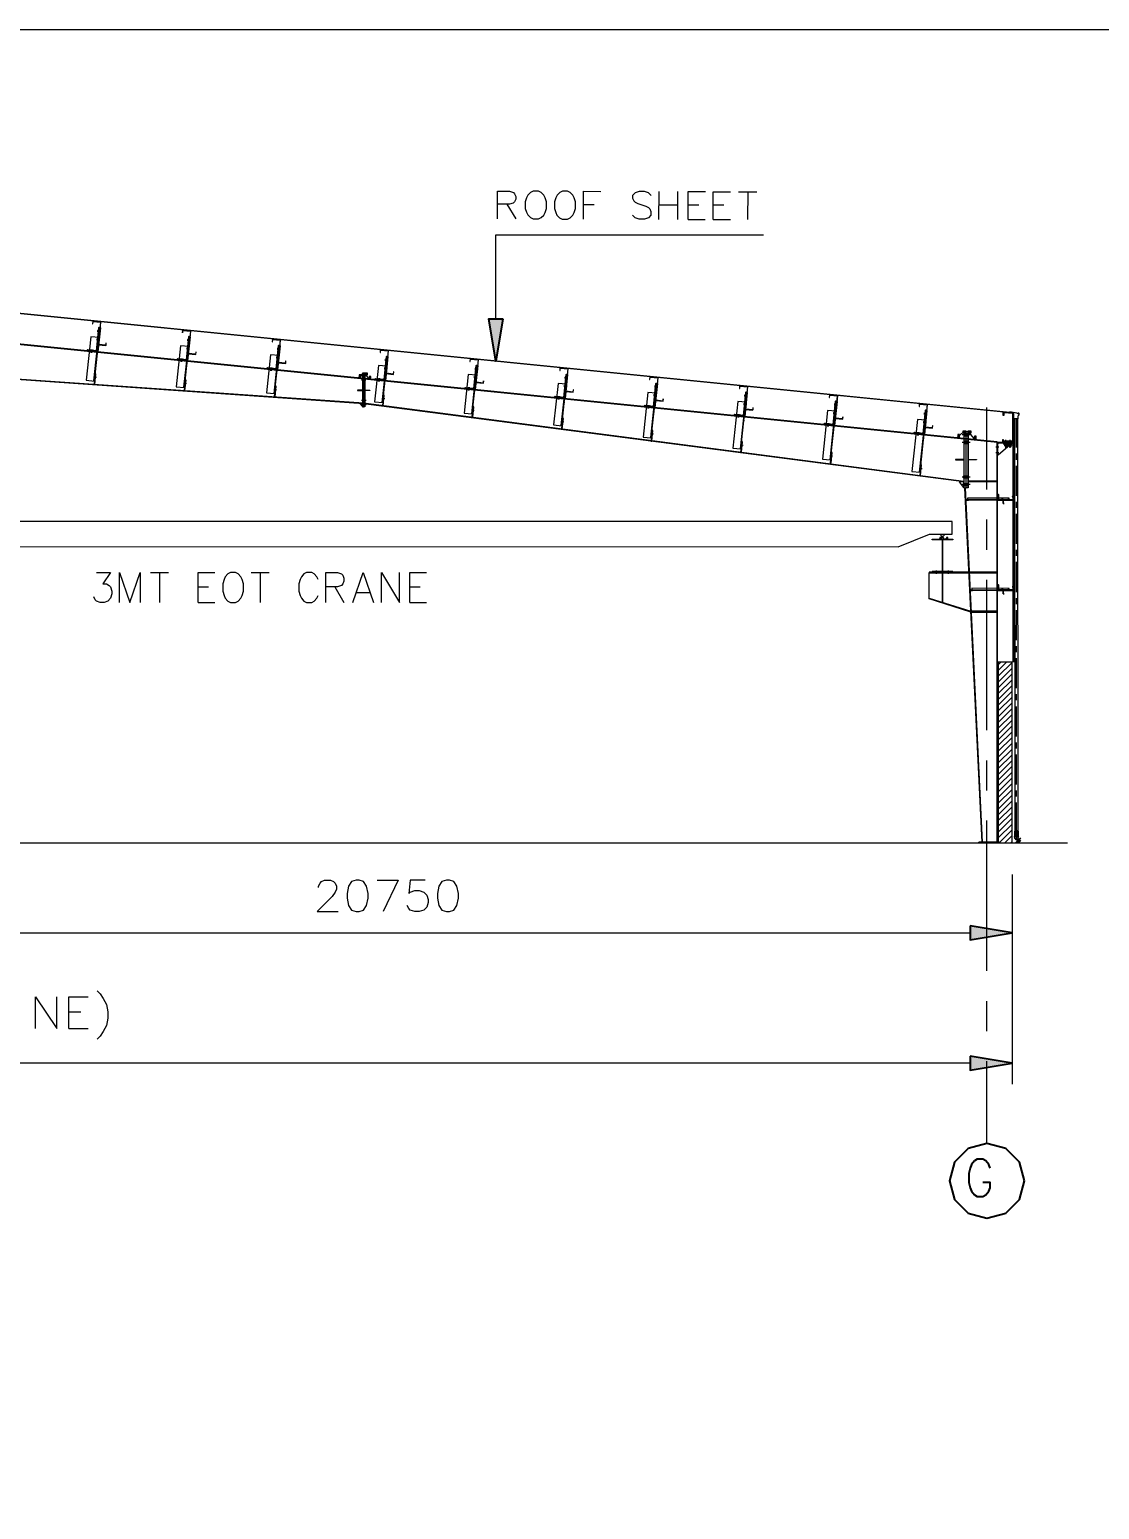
# Model space of a CAD drawing. Header units: millimetres. Extents: x 656141 to 1304589, y -54663 to 110742.
# Drawn here: x 1169839.09 to 1169871.85, y -13884.17 to -13838.84 of the extents above; entities that cross this region are included whole.
import ezdxf

# ---------------------------------------------------------------- set-up
doc = ezdxf.new("R2010")
doc.units = ezdxf.units.MM
doc.header["$LTSCALE"] = 0.35
doc.header["$MEASUREMENT"] = 0
doc.linetypes.add('CONTIN', pattern=[0, 0, 0])
doc.layers.get('0').update_dxf_attribs({"linetype": 'CONTIN'})

msp = doc.modelspace()

# ---------------------------------------------------------------- hatches: boundary and pattern name
for points in [[(1169853.582, -13847.704), (1169853.367, -13848.995), (1169853.152, -13847.704)], [(1169867.886, -13866.292), (1169867.886, -13866.722), (1169869.177, -13866.507)], [(1169867.886, -13870.288), (1169867.886, -13870.718), (1169869.177, -13870.503)]]:
    msp.add_hatch(color=3).paths.add_polyline_path(points)
at = {"linetype": 'Continuous', "lineweight": 5}
h = msp.add_hatch(dxfattribs=at)
h.set_pattern_fill('ANSI31', color=1)
h.set_pattern_definition([(45, (508.33095, 1953.9397), (-0.088388347648, 0.088388347648), [])])
h.paths.add_polyline_path([(1169868.753, -13858.223), (1169868.753, -13863.752), (1169869.177, -13863.752), (1169869.177, -13858.223)])

# ---------------------------------------------------------------- linework, layer by layer
at = {"color": 2, "linetype": 'Continuous', "lineweight": 15}
for p, q in [((1169858.359, -13844.654), (1169858.362, -13843.802)), ((1169858.929, -13843.804), (1169858.927, -13844.655)), ((1169860.795, -13843.809), (1169861.362, -13843.811)), ((1169861.078, -13843.81), (1169861.076, -13844.662)), ((1169853.697, -13844.194), (1169853.98, -13844.641)), ((1169856.049, -13844.201), (1169856.373, -13844.202)), ((1169858.36, -13844.208), (1169858.928, -13844.209)), ((1169859.252, -13844.21), (1169859.577, -13844.211)), ((1169860.023, -13844.212), (1169860.347, -13844.213)), ((1169859.251, -13844.656), (1169859.778, -13844.658)), ((1169860.022, -13844.658), (1169860.549, -13844.66)), ((1169842.788, -13855.471), (1169843.341, -13855.471)), ((1169843.065, -13855.471), (1169843.065, -13856.392)), ((1169845.869, -13855.471), (1169846.422, -13855.471)), ((1169846.146, -13855.471), (1169846.146, -13856.392)), ((1169844.25, -13855.91), (1169844.566, -13855.91)), ((1169848.437, -13855.91), (1169848.713, -13856.392)), ((1169849.108, -13856.085), (1169849.503, -13856.085)), ((1169850.727, -13855.91), (1169851.043, -13855.91)), ((1169844.25, -13856.392), (1169844.763, -13856.392)), ((1169850.727, -13856.392), (1169851.241, -13856.392))]:
    msp.add_line(p, q, dxfattribs=at)
at = {"color": 3, "linetype": 'Continuous', "lineweight": 5}
for p, q in [((1169853.367, -13847.704), (1169853.367, -13845.133)), ((1169853.367, -13845.133), (1169861.563, -13845.133)), ((1169849.167, -13849.488), (1169849.264, -13849.401)), ((1169849.264, -13849.401), (1169849.279, -13849.401)), ((1169849.279, -13849.401), (1169849.277, -13849.527)), ((1169849.354, -13849.401), (1169849.353, -13849.534)), ((1169849.369, -13849.401), (1169849.354, -13849.401)), ((1169849.464, -13849.518), (1169849.369, -13849.401)), ((1169849.166, -13849.515), (1169849.167, -13849.488)), ((1169849.277, -13849.527), (1169849.166, -13849.515)), ((1169849.353, -13849.534), (1169849.463, -13849.545)), ((1169849.463, -13849.545), (1169849.464, -13849.518)), ((1169867.508, -13851.324), (1169867.674, -13851.175)), ((1169867.674, -13851.175), (1169867.699, -13851.175)), ((1169867.699, -13851.175), (1169867.699, -13851.369)), ((1169867.854, -13851.175), (1169867.829, -13851.175)), ((1169867.829, -13851.175), (1169867.829, -13851.382)), ((1169868.019, -13851.375), (1169867.854, -13851.175)), ((1169867.508, -13851.35), (1169867.508, -13851.324)), ((1169867.699, -13851.369), (1169867.508, -13851.35)), ((1169867.829, -13851.382), (1169868.019, -13851.401)), ((1169868.019, -13851.401), (1169868.019, -13851.375)), ((1169868.678, -13851.621), (1169868.77, -13851.621)), ((1169868.711, -13851.632), (1169868.732, -13851.61)), ((1169868.732, -13851.632), (1169868.741, -13851.61)), ((1169868.678, -13851.798), (1169868.77, -13851.798)), ((1169868.711, -13851.808), (1169868.732, -13851.787)), ((1169868.732, -13851.808), (1169868.741, -13851.787)), ((1169868.716, -13852.678), (1169867.828, -13852.678)), ((1169868.716, -13852.693), (1169867.828, -13852.693)), ((1169866.937, -13854.449), (1169866.937, -13854.453)), ((1169866.944, -13854.441), (1169867.004, -13854.434)), ((1169867.004, -13854.341), (1169867.004, -13854.319)), ((1169867.004, -13854.434), (1169867.032, -13854.396)), ((1169867.009, -13854.385), (1169867.032, -13854.349)), ((1169867.025, -13854.299), (1169867.063, -13854.299)), ((1169867.032, -13854.396), (1169867.032, -13854.385)), ((1169867.056, -13854.385), (1169867.079, -13854.349)), ((1169867.056, -13854.396), (1169867.056, -13854.385)), ((1169867.056, -13854.434), (1169867.084, -13854.396)), ((1169867.084, -13854.319), (1169867.084, -13854.341)), ((1169867.084, -13854.441), (1169867.144, -13854.434)), ((1169867.151, -13854.453), (1169867.151, -13854.449)), ((1169866.937, -13854.453), (1169867.151, -13854.453)), ((1169869.177, -13864.72), (1169869.177, -13867.152)), ((1169869.177, -13864.72), (1169869.177, -13871.148)), ((1169832.22, -13866.507), (1169867.886, -13866.507)), ((1169867.886, -13870.503), (1169793.973, -13870.503))]:
    msp.add_line(p, q, dxfattribs=at)
at = {"color": 5, "linetype": 'Continuous', "lineweight": 5}
for p, q in [((1169869.211, -13850.579), (1169830.93, -13846.751)), ((1169869.226, -13850.595), (1169830.93, -13846.765)), ((1169869.211, -13858.223), (1169869.211, -13850.579)), ((1169869.226, -13858.223), (1169869.226, -13850.595))]:
    msp.add_line(p, q, dxfattribs=at)
at = {"color": 6, "linetype": 'Continuous', "lineweight": 5}
for p, q in [((1169868.716, -13851.471), (1169830.93, -13847.692)), ((1169849.315, -13850.289), (1169831.383, -13849.035)), ((1169867.699, -13852.68), (1169849.315, -13850.289)), ((1169849.316, -13850.246), (1169849.316, -13850.246)), ((1169868.716, -13863.733), (1169868.716, -13851.471)), ((1169867.763, -13852.628), (1169867.764, -13852.628))]:
    msp.add_line(p, q, dxfattribs=at)
at = {"color": 7, "linetype": 'Continuous', "lineweight": 5}
for p, q in [((1169868.732, -13851.487), (1169830.93, -13847.706)), ((1169849.315, -13850.303), (1169831.383, -13849.05)), ((1169841.057, -13849.479), (1169841.132, -13849.487)), ((1169843.816, -13849.674), (1169843.891, -13849.681)), ((1169846.576, -13849.861), (1169846.651, -13849.868)), ((1169849.279, -13850.238), (1169849.279, -13850.238)), ((1169867.699, -13852.693), (1169849.315, -13850.303)), ((1169849.886, -13850.134), (1169849.962, -13850.142)), ((1169852.63, -13850.488), (1169852.705, -13850.496)), ((1169869.355, -13850.602), (1169869.355, -13850.595)), ((1169869.355, -13850.602), (1169869.361, -13850.602)), ((1169869.356, -13850.584), (1169869.361, -13850.583)), ((1169869.356, -13850.59), (1169869.356, -13850.584)), ((1169869.356, -13850.59), (1169869.377, -13850.59)), ((1169869.358, -13850.583), (1169869.374, -13850.583)), ((1169869.358, -13850.602), (1169869.374, -13850.602)), ((1169869.361, -13850.584), (1169869.371, -13850.583)), ((1169869.361, -13850.602), (1169869.361, -13850.584)), ((1169869.361, -13850.605), (1169869.367, -13850.602)), ((1169869.361, -13850.602), (1169869.371, -13850.602)), ((1169869.361, -13850.603), (1169869.362, -13850.602)), ((1169869.361, -13850.604), (1169869.362, -13850.603)), ((1169869.361, -13850.607), (1169869.37, -13850.603)), ((1169869.361, -13850.605), (1169869.362, -13850.604)), ((1169869.361, -13850.609), (1169869.37, -13850.605)), ((1169869.361, -13850.605), (1169869.362, -13850.605)), ((1169869.361, -13850.607), (1169869.362, -13850.605)), ((1169869.361, -13850.607), (1169869.362, -13850.607)), ((1169869.361, -13850.609), (1169869.362, -13850.607)), ((1169869.361, -13850.611), (1169869.37, -13850.607)), ((1169869.361, -13850.609), (1169869.362, -13850.609)), ((1169869.361, -13850.611), (1169869.362, -13850.609)), ((1169869.361, -13850.612), (1169869.37, -13850.609)), ((1169869.361, -13850.611), (1169869.362, -13850.611)), ((1169869.361, -13850.612), (1169869.362, -13850.611)), ((1169869.361, -13850.614), (1169869.37, -13850.611)), ((1169869.361, -13850.613), (1169869.362, -13850.612)), ((1169869.361, -13850.614), (1169869.362, -13850.613)), ((1169869.362, -13850.605), (1169869.37, -13850.602)), ((1169869.362, -13850.604), (1169869.365, -13850.602)), ((1169869.362, -13850.607), (1169869.371, -13850.604)), ((1169869.362, -13850.609), (1169869.371, -13850.606)), ((1169869.362, -13850.611), (1169869.371, -13850.608)), ((1169869.362, -13850.613), (1169869.371, -13850.609)), ((1169869.363, -13850.614), (1169869.371, -13850.611)), ((1169869.365, -13850.614), (1169869.37, -13850.613)), ((1169869.368, -13850.614), (1169869.371, -13850.613)), ((1169869.37, -13850.603), (1169869.371, -13850.602)), ((1169869.37, -13850.604), (1169869.371, -13850.603)), ((1169869.37, -13850.605), (1169869.371, -13850.604)), ((1169869.37, -13850.606), (1169869.371, -13850.605)), ((1169869.37, -13850.607), (1169869.371, -13850.606)), ((1169869.37, -13850.608), (1169869.371, -13850.607)), ((1169869.37, -13850.609), (1169869.371, -13850.608)), ((1169869.37, -13850.609), (1169869.371, -13850.609)), ((1169869.37, -13850.611), (1169869.371, -13850.609)), ((1169869.37, -13850.611), (1169869.371, -13850.611)), ((1169869.37, -13850.613), (1169869.371, -13850.611)), ((1169869.37, -13850.613), (1169869.371, -13850.613)), ((1169869.37, -13850.614), (1169869.371, -13850.613)), ((1169869.371, -13850.584), (1169869.377, -13850.583)), ((1169869.371, -13850.602), (1169869.371, -13850.584)), ((1169869.371, -13850.602), (1169869.377, -13850.602)), ((1169869.377, -13850.59), (1169869.377, -13850.584)), ((1169869.377, -13850.602), (1169869.377, -13850.595)), ((1169855.372, -13850.847), (1169855.448, -13850.855)), ((1169858.114, -13851.216), (1169858.189, -13851.224)), ((1169860.858, -13851.56), (1169860.934, -13851.568)), ((1169868.732, -13863.733), (1169868.732, -13851.487)), ((1169868.741, -13851.522), (1169868.767, -13851.496)), ((1169863.603, -13851.894), (1169863.679, -13851.901)), ((1169866.344, -13852.274), (1169866.419, -13852.282)), ((1169867.699, -13852.615), (1169867.699, -13852.615)), ((1169867.812, -13853.245), (1169867.812, -13853.263)), ((1169866.634, -13856.279), (1169866.634, -13855.481)), ((1169866.863, -13855.51), (1169866.863, -13855.41)), ((1169867.225, -13855.51), (1169867.224, -13855.409)), ((1169867.943, -13856.01), (1169867.943, -13856.028)), ((1169787.504, -13863.752), (1169870.873, -13863.752)), ((1169868.776, -13863.733), (1169868.157, -13863.733)), ((1169868.157, -13863.752), (1169868.157, -13863.733)), ((1169868.322, -13863.752), (1169868.338, -13863.733)), ((1169868.33, -13863.768), (1169868.33, -13863.723)), ((1169868.474, -13863.752), (1169868.49, -13863.733)), ((1169868.482, -13863.768), (1169868.482, -13863.723)), ((1169868.776, -13863.752), (1169868.776, -13863.733))]:
    msp.add_line(p, q, dxfattribs=at)
at = {"color": 40, "linetype": 'Continuous', "lineweight": 25}
for p, q in [((1169841.16, -13848.073), (1169841.262, -13848.083)), ((1169841.135, -13848.327), (1169841.236, -13848.337)), ((1169843.912, -13848.348), (1169844.013, -13848.358)), ((1169840.983, -13848.642), (1169840.973, -13848.74)), ((1169843.734, -13848.917), (1169843.724, -13849.015)), ((1169843.886, -13848.602), (1169843.987, -13848.612)), ((1169846.637, -13848.877), (1169846.738, -13848.888)), ((1169846.663, -13848.623), (1169846.764, -13848.633)), ((1169849.968, -13848.954), (1169850.069, -13848.964)), ((1169846.485, -13849.192), (1169846.475, -13849.29)), ((1169849.942, -13849.208), (1169850.043, -13849.218)), ((1169852.719, -13849.229), (1169852.82, -13849.239)), ((1169849.79, -13849.523), (1169849.78, -13849.621)), ((1169852.541, -13849.798), (1169852.531, -13849.896)), ((1169852.693, -13849.483), (1169852.794, -13849.493)), ((1169855.444, -13849.758), (1169855.545, -13849.768)), ((1169855.47, -13849.504), (1169855.571, -13849.514)), ((1169858.221, -13849.779), (1169858.322, -13849.789)), ((1169855.292, -13850.073), (1169855.282, -13850.171)), ((1169858.043, -13850.348), (1169858.033, -13850.446)), ((1169858.195, -13850.033), (1169858.296, -13850.043)), ((1169860.946, -13850.308), (1169861.047, -13850.319)), ((1169860.972, -13850.054), (1169861.073, -13850.065)), ((1169863.723, -13850.329), (1169863.824, -13850.34)), ((1169860.794, -13850.623), (1169860.784, -13850.721)), ((1169863.697, -13850.583), (1169863.799, -13850.594)), ((1169866.474, -13850.605), (1169866.575, -13850.615)), ((1169863.545, -13850.898), (1169863.535, -13850.996)), ((1169866.296, -13851.174), (1169866.286, -13851.271)), ((1169866.448, -13850.859), (1169866.55, -13850.869)), ((1169869.047, -13851.449), (1169869.037, -13851.546)), ((1169868.701, -13853.147), (1169868.758, -13853.147)), ((1169868.875, -13853.202), (1169868.875, -13853.279)), ((1169869.069, -13853.202), (1169869.069, -13853.279)), ((1169868.701, -13855.911), (1169868.758, -13855.911)), ((1169868.875, -13855.967), (1169868.875, -13856.044)), ((1169869.069, -13855.967), (1169869.069, -13856.044))]:
    msp.add_line(p, q, dxfattribs=at)
at = {"color": 1, "linetype": 'Continuous', "lineweight": 5}
for p, q in [((1169841.204, -13848.108), (1169841.235, -13848.05)), ((1169841.178, -13848.362), (1169841.209, -13848.304)), ((1169843.955, -13848.383), (1169843.986, -13848.325)), ((1169840.95, -13848.699), (1169841.008, -13848.663)), ((1169843.701, -13848.974), (1169843.759, -13848.938)), ((1169843.929, -13848.637), (1169843.96, -13848.579)), ((1169846.68, -13848.912), (1169846.711, -13848.854)), ((1169846.706, -13848.658), (1169846.737, -13848.6)), ((1169850.011, -13848.989), (1169850.042, -13848.931)), ((1169841.079, -13849.513), (1169841.11, -13849.453)), ((1169841.079, -13849.513), (1169841.11, -13849.453)), ((1169846.452, -13849.249), (1169846.51, -13849.213)), ((1169849.985, -13849.243), (1169850.016, -13849.185)), ((1169852.736, -13849.518), (1169852.767, -13849.46)), ((1169852.762, -13849.264), (1169852.793, -13849.206)), ((1169843.838, -13849.707), (1169843.869, -13849.647)), ((1169843.838, -13849.707), (1169843.869, -13849.647)), ((1169846.598, -13849.894), (1169846.629, -13849.834)), ((1169846.598, -13849.894), (1169846.629, -13849.834)), ((1169849.757, -13849.579), (1169849.815, -13849.544)), ((1169852.508, -13849.855), (1169852.566, -13849.819)), ((1169855.488, -13849.793), (1169855.519, -13849.735)), ((1169855.513, -13849.539), (1169855.544, -13849.481)), ((1169858.264, -13849.814), (1169858.295, -13849.756)), ((1169849.908, -13850.168), (1169849.94, -13850.108)), ((1169849.908, -13850.168), (1169849.94, -13850.108)), ((1169855.259, -13850.13), (1169855.317, -13850.094)), ((1169858.01, -13850.405), (1169858.068, -13850.369)), ((1169858.239, -13850.068), (1169858.27, -13850.01)), ((1169860.99, -13850.343), (1169861.021, -13850.285)), ((1169861.015, -13850.089), (1169861.046, -13850.031)), ((1169863.767, -13850.364), (1169863.798, -13850.306)), ((1169852.652, -13850.522), (1169852.683, -13850.462)), ((1169852.652, -13850.522), (1169852.683, -13850.462)), ((1169855.394, -13850.881), (1169855.426, -13850.821)), ((1169855.394, -13850.881), (1169855.426, -13850.821)), ((1169860.761, -13850.68), (1169860.819, -13850.644)), ((1169863.741, -13850.618), (1169863.772, -13850.561)), ((1169866.518, -13850.639), (1169866.549, -13850.582)), ((1169869.251, -13850.768), (1169869.256, -13863.401)), ((1169869.344, -13850.768), (1169869.35, -13863.401)), ((1169858.136, -13851.25), (1169858.167, -13851.19)), ((1169858.136, -13851.25), (1169858.167, -13851.19)), ((1169863.512, -13850.955), (1169863.57, -13850.919)), ((1169866.263, -13851.23), (1169866.322, -13851.195)), ((1169866.492, -13850.894), (1169866.523, -13850.836)), ((1169860.88, -13851.594), (1169860.912, -13851.534)), ((1169860.88, -13851.594), (1169860.912, -13851.534)), ((1169869.014, -13851.505), (1169869.073, -13851.47)), ((1169863.625, -13851.927), (1169863.657, -13851.867)), ((1169863.625, -13851.927), (1169863.657, -13851.867)), ((1169866.366, -13852.308), (1169866.397, -13852.248)), ((1169866.366, -13852.308), (1169866.397, -13852.248)), ((1169867.804, -13853.251), (1169867.82, -13853.257)), ((1169867.804, -13853.251), (1169867.82, -13853.257)), ((1169868.732, -13853.163), (1169868.744, -13853.131)), ((1169868.854, -13853.257), (1169868.896, -13853.237)), ((1169869.048, -13853.257), (1169869.09, -13853.237)), ((1169867.935, -13856.016), (1169867.95, -13856.022)), ((1169867.935, -13856.016), (1169867.95, -13856.022)), ((1169868.732, -13855.927), (1169868.744, -13855.895)), ((1169868.854, -13856.022), (1169868.896, -13856.002)), ((1169869.048, -13856.022), (1169869.09, -13856.002))]:
    msp.add_line(p, q, dxfattribs=at)
at = {"color": 13, "linetype": 'Continuous', "lineweight": 5, "true_color": 0xdd6e6e}
for p, q in [((1169841.187, -13848.273), (1169841.044, -13849.605)), ((1169843.938, -13848.548), (1169843.803, -13849.799)), ((1169846.689, -13848.823), (1169846.563, -13849.986)), ((1169849.994, -13849.154), (1169849.874, -13850.26)), ((1169852.745, -13849.429), (1169852.617, -13850.614)), ((1169855.497, -13849.704), (1169855.36, -13850.973)), ((1169858.248, -13849.979), (1169858.101, -13851.342)), ((1169860.999, -13850.254), (1169860.845, -13851.686)), ((1169863.75, -13850.53), (1169863.591, -13852.019)), ((1169866.501, -13850.805), (1169866.331, -13852.4)), ((1169869.085, -13853.249), (1169867.808, -13853.245)), ((1169869.085, -13856.014), (1169867.939, -13856.01))]:
    msp.add_line(p, q, dxfattribs=at)
at = {"color": 8, "linetype": 'Continuous', "lineweight": 5}
for p, q in [((1169841.154, -13848.848), (1169841.156, -13848.827)), ((1169843.905, -13849.123), (1169843.907, -13849.103)), ((1169846.656, -13849.398), (1169846.658, -13849.378)), ((1169849.961, -13849.728), (1169849.963, -13849.708)), ((1169852.712, -13850.003), (1169852.714, -13849.983)), ((1169855.463, -13850.279), (1169855.465, -13850.258)), ((1169858.215, -13850.554), (1169858.217, -13850.534)), ((1169860.966, -13850.829), (1169860.968, -13850.809)), ((1169863.717, -13851.104), (1169863.719, -13851.084)), ((1169866.468, -13851.379), (1169866.47, -13851.359)), ((1169869.219, -13851.654), (1169869.221, -13851.634)), ((1169868.779, -13853.255), (1169868.788, -13853.255)), ((1169868.779, -13856.02), (1169868.788, -13856.02))]:
    msp.add_line(p, q, dxfattribs=at)
at = {"color": 4, "linetype": 'Continuous', "lineweight": 5}
for p, q in [((1169841.079, -13849.513), (1169841.11, -13849.453)), ((1169843.838, -13849.707), (1169843.869, -13849.647)), ((1169846.598, -13849.894), (1169846.629, -13849.834)), ((1169849.908, -13850.168), (1169849.94, -13850.108)), ((1169852.652, -13850.522), (1169852.683, -13850.462)), ((1169855.394, -13850.881), (1169855.426, -13850.821)), ((1169858.136, -13851.25), (1169858.167, -13851.19)), ((1169860.88, -13851.594), (1169860.912, -13851.534)), ((1169863.625, -13851.927), (1169863.657, -13851.867)), ((1169866.366, -13852.308), (1169866.397, -13852.248)), ((1169867.804, -13853.251), (1169867.82, -13853.257)), ((1169866.838, -13855.439), (1169866.889, -13855.481)), ((1169867.25, -13855.481), (1169867.199, -13855.438)), ((1169867.935, -13856.016), (1169867.95, -13856.022))]:
    msp.add_line(p, q, dxfattribs=at)
at = {"color": 1, "linetype": 'Continuous', "lineweight": 9}
for p, q in [((1169849.387, -13849.448), (1169849.246, -13849.448)), ((1169849.279, -13849.468), (1169849.354, -13849.428)), ((1169849.387, -13849.583), (1169849.246, -13849.583)), ((1169849.279, -13849.603), (1169849.354, -13849.564)), ((1169849.391, -13850.199), (1169849.249, -13850.199)), ((1169849.391, -13850.334), (1169849.249, -13850.334)), ((1169849.279, -13850.219), (1169849.354, -13850.18)), ((1169849.279, -13850.354), (1169849.354, -13850.315)), ((1169867.886, -13851.255), (1169867.642, -13851.255)), ((1169867.886, -13851.488), (1169867.642, -13851.488)), ((1169867.892, -13852.547), (1169867.649, -13852.547)), ((1169867.892, -13852.78), (1169867.649, -13852.78))]:
    msp.add_line(p, q, dxfattribs=at)
at = {"color": 2, "linetype": 'Continuous', "lineweight": 5}
for p, q in [((1169849.354, -13850.394), (1169849.354, -13849.388)), ((1169867.828, -13852.883), (1169867.829, -13851.152)), ((1169840.284, -13868.936), (1169840.653, -13868.936)), ((1169840.284, -13869.443), (1169840.883, -13869.443))]:
    msp.add_line(p, q, dxfattribs=at)
at = {"color": 8, "linetype": 'Continuous', "lineweight": 9}
for p, q in [((1169868.406, -13852.932), (1169868.406, -13850.414)), ((1169868.406, -13854.775), (1169868.406, -13853.854)), ((1169868.406, -13860.305), (1169868.406, -13855.697)), ((1169868.406, -13862.148), (1169868.406, -13861.227)), ((1169868.406, -13867.678), (1169868.406, -13863.07)), ((1169868.406, -13869.521), (1169868.406, -13868.6)), ((1169868.406, -13872.961), (1169868.406, -13870.443))]:
    msp.add_line(p, q, dxfattribs=at)
at = {"color": 2, "linetype": 'Continuous', "lineweight": 9}
for p, q in [((1169869.319, -13850.591), (1169869.108, -13850.547)), ((1169869.319, -13850.593), (1169869.108, -13850.548)), ((1169869.319, -13850.591), (1169869.382, -13850.591)), ((1169869.319, -13850.593), (1169869.382, -13850.593))]:
    msp.add_line(p, q, dxfattribs=at)
at = {"color": 142, "linetype": 'Continuous', "lineweight": 5, "true_color": 0x00a5dd}
for p, q in [((1169869.253, -13850.768), (1169869.258, -13863.401)), ((1169869.341, -13850.768), (1169869.347, -13863.401))]:
    msp.add_line(p, q, dxfattribs=at)
at = {"color": 254, "linetype": 'Continuous', "lineweight": 5, "true_color": 0xdcdcdc}
for p, q in [((1169869.298, -13850.768), (1169869.298, -13851.647)), ((1169869.298, -13851.831), (1169869.298, -13852.016)), ((1169869.298, -13852.2), (1169869.299, -13853.121)), ((1169869.299, -13853.306), (1169869.299, -13853.49)), ((1169869.299, -13853.674), (1169869.299, -13854.596)), ((1169869.299, -13854.78), (1169869.299, -13854.965)), ((1169869.299, -13855.149), (1169869.3, -13856.071)), ((1169869.3, -13856.255), (1169869.3, -13856.439)), ((1169869.3, -13856.624), (1169869.3, -13857.545)), ((1169869.301, -13857.729), (1169869.301, -13857.914)), ((1169869.301, -13858.098), (1169869.301, -13859.02)), ((1169869.301, -13859.204), (1169869.301, -13859.388)), ((1169869.301, -13859.573), (1169869.302, -13860.494)), ((1169869.302, -13860.679), (1169869.302, -13860.863)), ((1169869.302, -13861.047), (1169869.302, -13861.969)), ((1169869.302, -13862.153), (1169869.302, -13862.338)), ((1169869.303, -13862.522), (1169869.303, -13863.401))]:
    msp.add_line(p, q, dxfattribs=at)
at = {"color": 7, "linetype": 'Continuous', "lineweight": 9}
for p, q in [((1169869.355, -13850.595), (1169869.377, -13850.595)), ((1169869.361, -13850.614), (1169869.37, -13850.614)), ((1169869.361, -13850.614), (1169869.361, -13850.614)), ((1169867.737, -13852.883), (1169868.261, -13863.733))]:
    msp.add_line(p, q, dxfattribs=at)
at = {"color": 7, "linetype": 'Continuous', "lineweight": 25}
for p, q in [((1169868.93, -13851.45), (1169868.959, -13851.445)), ((1169868.93, -13851.483), (1169868.93, -13851.45)), ((1169868.93, -13851.554), (1169868.93, -13851.52)), ((1169868.93, -13851.558), (1169868.959, -13851.554)), ((1169868.945, -13851.445), (1169869.032, -13851.445)), ((1169868.945, -13851.558), (1169869.032, -13851.558)), ((1169868.959, -13851.45), (1169869.017, -13851.445)), ((1169868.959, -13851.45), (1169868.959, -13851.554)), ((1169868.959, -13851.558), (1169869.017, -13851.554)), ((1169868.959, -13851.572), (1169868.995, -13851.558)), ((1169868.959, -13851.561), (1169868.959, -13851.558)), ((1169868.959, -13851.561), (1169868.967, -13851.558)), ((1169868.959, -13851.565), (1169868.964, -13851.561)), ((1169868.959, -13851.582), (1169869.012, -13851.562)), ((1169868.959, -13851.572), (1169868.964, -13851.565)), ((1169868.959, -13851.575), (1169868.964, -13851.572)), ((1169868.959, -13851.592), (1169869.012, -13851.573)), ((1169868.959, -13851.582), (1169868.964, -13851.575)), ((1169868.959, -13851.585), (1169868.964, -13851.582)), ((1169868.959, -13851.603), (1169869.012, -13851.583)), ((1169868.959, -13851.592), (1169868.964, -13851.585)), ((1169868.959, -13851.596), (1169868.964, -13851.592)), ((1169868.959, -13851.603), (1169868.964, -13851.596)), ((1169868.959, -13851.606), (1169868.964, -13851.603)), ((1169868.964, -13851.565), (1169868.981, -13851.558)), ((1169868.964, -13851.575), (1169869.009, -13851.558)), ((1169868.964, -13851.585), (1169869.017, -13851.566)), ((1169868.964, -13851.596), (1169869.017, -13851.576)), ((1169868.964, -13851.606), (1169869.017, -13851.586)), ((1169868.964, -13851.606), (1169869.012, -13851.604)), ((1169868.964, -13851.611), (1169868.988, -13851.606)), ((1169868.98, -13851.605), (1169869.012, -13851.593)), ((1169868.988, -13851.611), (1169869.012, -13851.604)), ((1169868.996, -13851.604), (1169869.017, -13851.597)), ((1169869.012, -13851.562), (1169869.015, -13851.558)), ((1169869.012, -13851.566), (1169869.017, -13851.562)), ((1169869.012, -13851.573), (1169869.017, -13851.566)), ((1169869.012, -13851.576), (1169869.017, -13851.573)), ((1169869.012, -13851.583), (1169869.017, -13851.576)), ((1169869.012, -13851.586), (1169869.017, -13851.583)), ((1169869.012, -13851.593), (1169869.017, -13851.586)), ((1169869.012, -13851.597), (1169869.017, -13851.593)), ((1169869.012, -13851.604), (1169869.017, -13851.597)), ((1169869.017, -13851.45), (1169869.046, -13851.445)), ((1169869.017, -13851.45), (1169869.017, -13851.554)), ((1169869.017, -13851.558), (1169869.046, -13851.554)), ((1169869.046, -13851.483), (1169869.046, -13851.45)), ((1169869.046, -13851.554), (1169869.046, -13851.52)), ((1169869.056, -13851.45), (1169869.085, -13851.445)), ((1169869.056, -13851.483), (1169869.056, -13851.45)), ((1169869.056, -13851.554), (1169869.056, -13851.52)), ((1169869.056, -13851.558), (1169869.085, -13851.554)), ((1169869.071, -13851.445), (1169869.158, -13851.445)), ((1169869.071, -13851.558), (1169869.158, -13851.558)), ((1169869.085, -13851.45), (1169869.143, -13851.445)), ((1169869.085, -13851.45), (1169869.085, -13851.554)), ((1169869.085, -13851.558), (1169869.143, -13851.554)), ((1169869.085, -13851.572), (1169869.121, -13851.558)), ((1169869.085, -13851.561), (1169869.085, -13851.558)), ((1169869.085, -13851.561), (1169869.093, -13851.558)), ((1169869.085, -13851.565), (1169869.09, -13851.561)), ((1169869.085, -13851.582), (1169869.138, -13851.562)), ((1169869.085, -13851.572), (1169869.09, -13851.565)), ((1169869.085, -13851.575), (1169869.09, -13851.572)), ((1169869.085, -13851.592), (1169869.138, -13851.573)), ((1169869.085, -13851.582), (1169869.09, -13851.575)), ((1169869.085, -13851.585), (1169869.09, -13851.582)), ((1169869.085, -13851.603), (1169869.138, -13851.583)), ((1169869.085, -13851.592), (1169869.09, -13851.585)), ((1169869.085, -13851.596), (1169869.09, -13851.592)), ((1169869.085, -13851.603), (1169869.09, -13851.596)), ((1169869.085, -13851.606), (1169869.09, -13851.603)), ((1169869.09, -13851.565), (1169869.107, -13851.558)), ((1169869.09, -13851.575), (1169869.135, -13851.558)), ((1169869.09, -13851.585), (1169869.143, -13851.566)), ((1169869.09, -13851.596), (1169869.143, -13851.576)), ((1169869.09, -13851.606), (1169869.143, -13851.586)), ((1169869.09, -13851.606), (1169869.138, -13851.604)), ((1169869.09, -13851.611), (1169869.114, -13851.606)), ((1169869.106, -13851.605), (1169869.138, -13851.593)), ((1169869.114, -13851.611), (1169869.138, -13851.604)), ((1169869.122, -13851.604), (1169869.143, -13851.597)), ((1169869.138, -13851.562), (1169869.141, -13851.558)), ((1169869.138, -13851.566), (1169869.143, -13851.562)), ((1169869.138, -13851.573), (1169869.143, -13851.566)), ((1169869.138, -13851.576), (1169869.143, -13851.573)), ((1169869.138, -13851.583), (1169869.143, -13851.576)), ((1169869.138, -13851.586), (1169869.143, -13851.583)), ((1169869.138, -13851.593), (1169869.143, -13851.586)), ((1169869.138, -13851.597), (1169869.143, -13851.593)), ((1169869.138, -13851.604), (1169869.143, -13851.597)), ((1169869.143, -13851.45), (1169869.172, -13851.445)), ((1169869.143, -13851.45), (1169869.143, -13851.554)), ((1169869.143, -13851.558), (1169869.172, -13851.554)), ((1169869.172, -13851.483), (1169869.172, -13851.45)), ((1169869.172, -13851.554), (1169869.172, -13851.52))]:
    msp.add_line(p, q, dxfattribs=at)
at = {"color": 254, "linetype": 'Continuous', "lineweight": 9, "true_color": 0xdcdcdc}
for p, q in [((1169868.988, -13851.656), (1169868.988, -13851.404)), ((1169869.114, -13851.656), (1169869.114, -13851.404)), ((1169869.303, -13863.401), (1169869.303, -13863.429)), ((1169869.303, -13863.439), (1169869.303, -13863.448)), ((1169869.303, -13863.457), (1169869.303, -13863.503)), ((1169869.303, -13863.512), (1169869.303, -13863.522)), ((1169869.303, -13863.531), (1169869.303, -13863.559)), ((1169869.303, -13863.634), (1169869.334, -13863.559)), ((1169869.334, -13863.708), (1169869.408, -13863.634))]:
    msp.add_line(p, q, dxfattribs=at)
at = {"color": 6, "linetype": 'Continuous', "lineweight": 9}
msp.add_line((1169867.722, -13852.883), (1169868.246, -13863.733), dxfattribs=at)
at = {"color": 8, "linetype": 'Continuous', "lineweight": 5, "true_color": 0x767676}
msp.add_line((1169867.044, -13854.453), (1169867.044, -13856.376), dxfattribs=at)
at = {"color": 2, "linetype": 'Continuous', "lineweight": 25}
for p, q in [((1169869.256, -13863.401), (1169869.256, -13863.559)), ((1169869.35, -13863.401), (1169869.256, -13863.401)), ((1169869.35, -13863.401), (1169869.35, -13863.559)), ((1169869.301, -13863.741), (1169869.375, -13863.667)), ((1169869.35, -13863.6), (1169869.367, -13863.559)), ((1169869.367, -13863.675), (1169869.442, -13863.6)), ((1169869.375, -13863.741), (1169869.442, -13863.675))]:
    msp.add_line(p, q, dxfattribs=at)
at = {"color": 3, "linetype": 'Continuous', "lineweight": 9}
for p, q in [((1169869.35, -13863.559), (1169869.256, -13863.559)), ((1169869.301, -13863.667), (1169869.367, -13863.6))]:
    msp.add_line(p, q, dxfattribs=at)
at = {"linetype": 'Continuous', "lineweight": 5}
msp.add_lwpolyline([(1169894.444, -13838.841), (1169894.444, -13929.982), (1169760.375, -13929.982), (1169760.375, -13838.841)], close=True, dxfattribs=at)
at = {"color": 2, "linetype": 'Continuous', "lineweight": 15}
for points in [[(1169853.412, -13844.639), (1169853.414, -13843.787), (1169853.779, -13843.788), (1169853.901, -13843.829), (1169853.941, -13843.87), (1169853.982, -13843.951), (1169853.981, -13844.032), (1169853.941, -13844.113), (1169853.9, -13844.154), (1169853.778, -13844.194), (1169853.413, -13844.193)], [(1169856.048, -13844.647), (1169856.05, -13843.795), (1169856.577, -13843.797)], [(1169858.118, -13843.923), (1169858.037, -13843.842), (1169857.915, -13843.801), (1169857.753, -13843.8), (1169857.631, -13843.84), (1169857.55, -13843.921), (1169857.55, -13844.002), (1169857.59, -13844.084), (1169857.631, -13844.124), (1169857.712, -13844.165), (1169857.955, -13844.247), (1169858.036, -13844.288), (1169858.076, -13844.328), (1169858.116, -13844.41), (1169858.116, -13844.531), (1169858.035, -13844.612), (1169857.913, -13844.652), (1169857.751, -13844.652), (1169857.629, -13844.611), (1169857.548, -13844.53)], [(1169859.251, -13844.656), (1169859.254, -13843.805), (1169859.781, -13843.806)], [(1169860.022, -13844.658), (1169860.024, -13843.807), (1169860.551, -13843.808)], [(1169841.13, -13855.471), (1169841.564, -13855.471), (1169841.327, -13855.822), (1169841.446, -13855.822), (1169841.525, -13855.866), (1169841.564, -13855.91), (1169841.604, -13856.041), (1169841.604, -13856.129), (1169841.564, -13856.261), (1169841.485, -13856.348), (1169841.367, -13856.392), (1169841.248, -13856.392), (1169841.13, -13856.348), (1169841.09, -13856.305), (1169841.051, -13856.217)], [(1169841.841, -13856.392), (1169841.841, -13855.471), (1169842.157, -13856.392), (1169842.473, -13855.471), (1169842.473, -13856.392)], [(1169844.25, -13856.392), (1169844.25, -13855.471), (1169844.763, -13855.471)], [(1169847.923, -13855.69), (1169847.884, -13855.602), (1169847.805, -13855.515), (1169847.726, -13855.471), (1169847.568, -13855.471), (1169847.489, -13855.515), (1169847.41, -13855.602), (1169847.37, -13855.69), (1169847.331, -13855.822), (1169847.331, -13856.041), (1169847.37, -13856.173), (1169847.41, -13856.261), (1169847.489, -13856.348), (1169847.568, -13856.392), (1169847.726, -13856.392), (1169847.805, -13856.348), (1169847.884, -13856.261), (1169847.923, -13856.173)], [(1169848.16, -13856.392), (1169848.16, -13855.471), (1169848.516, -13855.471), (1169848.634, -13855.515), (1169848.674, -13855.559), (1169848.713, -13855.646), (1169848.713, -13855.734), (1169848.674, -13855.822), (1169848.634, -13855.866), (1169848.516, -13855.91), (1169848.16, -13855.91)], [(1169848.99, -13856.392), (1169849.306, -13855.471), (1169849.622, -13856.392)], [(1169849.859, -13856.392), (1169849.859, -13855.471), (1169850.411, -13856.392), (1169850.411, -13855.471)], [(1169850.727, -13856.392), (1169850.727, -13855.471), (1169851.241, -13855.471)]]:
    msp.add_lwpolyline(points, dxfattribs=at)
for points in [[(1169854.509, -13843.791), (1169854.428, -13843.831), (1169854.347, -13843.912), (1169854.306, -13843.993), (1169854.265, -13844.114), (1169854.264, -13844.317), (1169854.305, -13844.439), (1169854.345, -13844.52), (1169854.426, -13844.601), (1169854.507, -13844.642), (1169854.669, -13844.643), (1169854.75, -13844.602), (1169854.831, -13844.522), (1169854.872, -13844.441), (1169854.913, -13844.319), (1169854.914, -13844.116), (1169854.874, -13843.994), (1169854.833, -13843.913), (1169854.752, -13843.832), (1169854.671, -13843.791)], [(1169855.401, -13843.793), (1169855.32, -13843.834), (1169855.239, -13843.914), (1169855.198, -13843.995), (1169855.157, -13844.117), (1169855.156, -13844.32), (1169855.197, -13844.441), (1169855.237, -13844.523), (1169855.318, -13844.604), (1169855.399, -13844.645), (1169855.561, -13844.645), (1169855.642, -13844.605), (1169855.724, -13844.524), (1169855.764, -13844.443), (1169855.805, -13844.322), (1169855.806, -13844.119), (1169855.766, -13843.997), (1169855.725, -13843.916), (1169855.645, -13843.835), (1169855.564, -13843.794)], [(1169845.237, -13855.471), (1169845.158, -13855.515), (1169845.079, -13855.602), (1169845.04, -13855.69), (1169845, -13855.822), (1169845, -13856.041), (1169845.04, -13856.173), (1169845.079, -13856.261), (1169845.158, -13856.348), (1169845.237, -13856.392), (1169845.395, -13856.392), (1169845.474, -13856.348), (1169845.553, -13856.261), (1169845.593, -13856.173), (1169845.632, -13856.041), (1169845.632, -13855.822), (1169845.593, -13855.69), (1169845.553, -13855.602), (1169845.474, -13855.515), (1169845.395, -13855.471)]]:
    msp.add_lwpolyline(points, close=True, dxfattribs=at)
at = {"color": 3, "linetype": 'Continuous', "lineweight": 25}
for points in [[(1169841.147, -13848.683), (1169841.218, -13847.972), (1169841.243, -13847.974), (1169841.165, -13848.715), (1169840.871, -13848.685), (1169840.873, -13848.655)], [(1169843.898, -13848.958), (1169843.969, -13848.247), (1169843.994, -13848.249), (1169843.916, -13848.99), (1169843.622, -13848.96), (1169843.624, -13848.93)], [(1169846.649, -13849.233), (1169846.72, -13848.522), (1169846.745, -13848.525), (1169846.667, -13849.265), (1169846.374, -13849.235), (1169846.375, -13849.205)], [(1169849.954, -13849.564), (1169850.025, -13848.853), (1169850.05, -13848.855), (1169849.972, -13849.596), (1169849.678, -13849.566), (1169849.68, -13849.536)], [(1169852.705, -13849.839), (1169852.776, -13849.128), (1169852.801, -13849.13), (1169852.723, -13849.871), (1169852.429, -13849.841), (1169852.431, -13849.811)], [(1169855.456, -13850.114), (1169855.527, -13849.403), (1169855.552, -13849.405), (1169855.474, -13850.146), (1169855.181, -13850.116), (1169855.182, -13850.086)], [(1169858.207, -13850.389), (1169858.278, -13849.678), (1169858.303, -13849.68), (1169858.225, -13850.421), (1169857.932, -13850.391), (1169857.933, -13850.361)], [(1169860.958, -13850.664), (1169861.029, -13849.953), (1169861.054, -13849.956), (1169860.976, -13850.697), (1169860.683, -13850.666), (1169860.684, -13850.636)], [(1169863.709, -13850.939), (1169863.78, -13850.228), (1169863.806, -13850.231), (1169863.727, -13850.972), (1169863.434, -13850.942), (1169863.435, -13850.911)], [(1169866.461, -13851.215), (1169866.531, -13850.503), (1169866.557, -13850.506), (1169866.478, -13851.247), (1169866.185, -13851.217), (1169866.186, -13851.186)], [(1169868.744, -13853.243), (1169869.165, -13853.242), (1169869.165, -13853.257), (1169868.731, -13853.255), (1169868.732, -13853.085), (1169868.744, -13853.084)], [(1169868.744, -13856.008), (1169869.165, -13856.007), (1169869.165, -13856.022), (1169868.731, -13856.02), (1169868.732, -13855.85), (1169868.744, -13855.849)]]:
    msp.add_lwpolyline(points, close=True, dxfattribs=at)
at = {"color": 20, "linetype": 'Continuous', "lineweight": 5}
for points in [[(1169841.022, -13847.853), (1169841.029, -13847.783), (1169841.262, -13847.807), (1169841.192, -13848.497), (1169841.425, -13848.521), (1169841.427, -13848.506), (1169841.433, -13848.443), (1169841.425, -13848.443), (1169841.418, -13848.513), (1169841.201, -13848.49), (1169841.271, -13847.8), (1169841.022, -13847.774), (1169841.015, -13847.852)], [(1169843.773, -13848.128), (1169843.78, -13848.058), (1169844.013, -13848.082), (1169843.943, -13848.773), (1169844.176, -13848.796), (1169844.178, -13848.781), (1169844.184, -13848.719), (1169844.176, -13848.718), (1169844.169, -13848.788), (1169843.952, -13848.766), (1169844.022, -13848.075), (1169843.773, -13848.05), (1169843.766, -13848.127)], [(1169846.524, -13848.403), (1169846.532, -13848.333), (1169846.764, -13848.357), (1169846.694, -13849.048), (1169846.927, -13849.071), (1169846.929, -13849.056), (1169846.935, -13848.994), (1169846.927, -13848.993), (1169846.92, -13849.063), (1169846.703, -13849.041), (1169846.773, -13848.35), (1169846.525, -13848.325), (1169846.517, -13848.402)], [(1169849.829, -13848.734), (1169849.836, -13848.664), (1169850.069, -13848.687), (1169849.999, -13849.378), (1169850.232, -13849.402), (1169850.234, -13849.386), (1169850.24, -13849.324), (1169850.232, -13849.323), (1169850.225, -13849.393), (1169850.008, -13849.371), (1169850.078, -13848.68), (1169849.829, -13848.655), (1169849.822, -13848.733)], [(1169852.58, -13849.009), (1169852.587, -13848.939), (1169852.82, -13848.962), (1169852.75, -13849.653), (1169852.983, -13849.677), (1169852.985, -13849.661), (1169852.991, -13849.599), (1169852.983, -13849.599), (1169852.976, -13849.668), (1169852.759, -13849.646), (1169852.829, -13848.955), (1169852.581, -13848.93), (1169852.573, -13849.008)], [(1169855.332, -13849.284), (1169855.339, -13849.214), (1169855.571, -13849.238), (1169855.501, -13849.929), (1169855.734, -13849.952), (1169855.736, -13849.937), (1169855.742, -13849.874), (1169855.734, -13849.874), (1169855.727, -13849.944), (1169855.51, -13849.922), (1169855.58, -13849.231), (1169855.332, -13849.205), (1169855.324, -13849.283)], [(1169858.083, -13849.559), (1169858.09, -13849.489), (1169858.323, -13849.513), (1169858.253, -13850.204), (1169858.485, -13850.227), (1169858.487, -13850.212), (1169858.493, -13850.15), (1169858.486, -13850.149), (1169858.478, -13850.219), (1169858.261, -13850.197), (1169858.331, -13849.506), (1169858.083, -13849.481), (1169858.075, -13849.558)], [(1169860.834, -13849.834), (1169860.841, -13849.764), (1169861.074, -13849.788), (1169861.004, -13850.479), (1169861.237, -13850.502), (1169861.238, -13850.487), (1169861.244, -13850.425), (1169861.237, -13850.424), (1169861.23, -13850.494), (1169861.012, -13850.472), (1169861.082, -13849.781), (1169860.834, -13849.756), (1169860.826, -13849.833)], [(1169863.585, -13850.109), (1169863.592, -13850.039), (1169863.825, -13850.063), (1169863.755, -13850.754), (1169863.988, -13850.778), (1169863.989, -13850.762), (1169863.995, -13850.7), (1169863.988, -13850.699), (1169863.981, -13850.769), (1169863.763, -13850.747), (1169863.833, -13850.056), (1169863.585, -13850.031), (1169863.577, -13850.108)], [(1169866.336, -13850.384), (1169866.343, -13850.314), (1169866.576, -13850.338), (1169866.506, -13851.029), (1169866.739, -13851.053), (1169866.74, -13851.037), (1169866.747, -13850.975), (1169866.739, -13850.974), (1169866.732, -13851.044), (1169866.514, -13851.022), (1169866.584, -13850.331), (1169866.336, -13850.306), (1169866.328, -13850.384)], [(1169869.176, -13853.15), (1169869.207, -13853.15), (1169869.207, -13853.255), (1169868.897, -13853.255), (1169868.897, -13853.359), (1169868.904, -13853.359), (1169868.932, -13853.359), (1169868.932, -13853.356), (1169868.9, -13853.356), (1169868.9, -13853.258), (1169869.211, -13853.258), (1169869.211, -13853.147), (1169869.176, -13853.147)], [(1169869.176, -13855.915), (1169869.207, -13855.915), (1169869.207, -13856.02), (1169868.897, -13856.02), (1169868.897, -13856.124), (1169868.904, -13856.124), (1169868.932, -13856.124), (1169868.932, -13856.121), (1169868.9, -13856.121), (1169868.9, -13856.023), (1169869.211, -13856.023), (1169869.211, -13855.911), (1169869.176, -13855.911)]]:
    msp.add_lwpolyline(points, close=True, dxfattribs=at)
at = {"color": 3, "linetype": 'Continuous', "lineweight": -2}
for points in [[(1169853.582, -13847.704), (1169853.367, -13848.995), (1169853.152, -13847.704)], [(1169867.886, -13866.292), (1169867.886, -13866.722), (1169869.177, -13866.507)], [(1169867.886, -13870.288), (1169867.886, -13870.718), (1169869.177, -13870.503)]]:
    msp.add_lwpolyline(points, close=True, dxfattribs=at)
at = {"color": 13, "linetype": 'Continuous', "lineweight": 5, "true_color": 0xdd6e6e}
for points in [[(1169840.818, -13849.585), (1169841.069, -13849.607), (1169841.212, -13848.276), (1169840.961, -13848.25)], [(1169843.577, -13849.78), (1169843.828, -13849.802), (1169843.963, -13848.551), (1169843.712, -13848.525)], [(1169846.337, -13849.967), (1169846.588, -13849.989), (1169846.715, -13848.826), (1169846.464, -13848.8)], [(1169849.647, -13850.24), (1169849.899, -13850.262), (1169850.019, -13849.156), (1169849.768, -13849.131)], [(1169852.391, -13850.594), (1169852.642, -13850.616), (1169852.771, -13849.432), (1169852.519, -13849.406)], [(1169855.133, -13850.953), (1169855.385, -13850.975), (1169855.522, -13849.707), (1169855.271, -13849.681)], [(1169857.875, -13851.322), (1169858.126, -13851.344), (1169858.273, -13849.982), (1169858.022, -13849.956)], [(1169860.619, -13851.666), (1169860.871, -13851.688), (1169861.024, -13850.257), (1169860.773, -13850.231)], [(1169863.364, -13852), (1169863.616, -13852.022), (1169863.775, -13850.532), (1169863.524, -13850.507)], [(1169866.105, -13852.38), (1169866.356, -13852.402), (1169866.526, -13850.807), (1169866.275, -13850.782)], [(1169867.807, -13853.191), (1169867.808, -13853.251), (1169869.085, -13853.256), (1169869.085, -13853.195)], [(1169867.938, -13855.955), (1169867.939, -13856.016), (1169869.085, -13856.02), (1169869.085, -13855.96)]]:
    msp.add_lwpolyline(points, close=True, dxfattribs=at)
at = {"color": 30, "linetype": 'Continuous', "lineweight": 5}
for points in [[(1169841.092, -13849.381), (1169841.059, -13849.708), (1169841.084, -13849.71), (1169841.117, -13849.384)], [(1169843.851, -13849.576), (1169843.818, -13849.902), (1169843.843, -13849.905), (1169843.876, -13849.578)], [(1169846.611, -13849.763), (1169846.578, -13850.089), (1169846.603, -13850.092), (1169846.636, -13849.765)], [(1169849.922, -13850.036), (1169849.889, -13850.363), (1169849.914, -13850.365), (1169849.947, -13850.039)], [(1169852.665, -13850.39), (1169852.632, -13850.716), (1169852.657, -13850.719), (1169852.69, -13850.393)], [(1169855.408, -13850.749), (1169855.375, -13851.076), (1169855.4, -13851.078), (1169855.433, -13850.752)], [(1169858.149, -13851.118), (1169858.116, -13851.445), (1169858.141, -13851.447), (1169858.174, -13851.121)], [(1169860.894, -13851.462), (1169860.86, -13851.789), (1169860.886, -13851.791), (1169860.919, -13851.465)], [(1169863.639, -13851.796), (1169863.606, -13852.122), (1169863.631, -13852.125), (1169863.664, -13851.798)], [(1169866.379, -13852.176), (1169866.346, -13852.502), (1169866.371, -13852.505), (1169866.404, -13852.179)], [(1169867.836, -13853.251), (1169867.757, -13853.251), (1169867.757, -13853.257), (1169867.836, -13853.257)], [(1169867.967, -13856.016), (1169867.888, -13856.016), (1169867.888, -13856.022), (1169867.967, -13856.022)]]:
    msp.add_lwpolyline(points, close=True, dxfattribs=at)
at = {"color": 3, "linetype": 'Continuous', "lineweight": 5}
for points in [[(1169849.178, -13849.472), (1169849.229, -13849.472), (1169849.229, -13849.421), (1169849.178, -13849.421)], [(1169849.28, -13849.421), (1169849.331, -13849.421), (1169849.331, -13849.37), (1169849.28, -13849.37)], [(1169849.28, -13849.421), (1169849.331, -13849.421), (1169849.331, -13849.37), (1169849.28, -13849.37)], [(1169849.331, -13849.421), (1169849.382, -13849.421), (1169849.382, -13849.37), (1169849.331, -13849.37)], [(1169849.382, -13849.421), (1169849.432, -13849.421), (1169849.432, -13849.37), (1169849.382, -13849.37)], [(1169849.129, -13849.887), (1169849.129, -13849.896), (1169849.279, -13849.896), (1169849.279, -13849.887)], [(1169849.178, -13849.523), (1169849.229, -13849.523), (1169849.229, -13849.472), (1169849.178, -13849.472)], [(1169849.504, -13849.887), (1169849.504, -13849.896), (1169849.354, -13849.896), (1169849.354, -13849.887)], [(1169849.483, -13849.523), (1169849.534, -13849.523), (1169849.534, -13849.472), (1169849.483, -13849.472)], [(1169849.483, -13849.523), (1169849.534, -13849.523), (1169849.534, -13849.472), (1169849.483, -13849.472)], [(1169849.268, -13850.381), (1169849.279, -13850.381), (1169849.277, -13850.3), (1169849.204, -13850.3), (1169849.204, -13850.3)], [(1169867.517, -13851.301), (1169867.568, -13851.301), (1169867.568, -13851.25), (1169867.517, -13851.25)], [(1169867.67, -13851.199), (1169867.72, -13851.199), (1169867.72, -13851.148), (1169867.67, -13851.148)], [(1169867.72, -13851.199), (1169867.771, -13851.199), (1169867.771, -13851.148), (1169867.72, -13851.148)], [(1169867.822, -13851.199), (1169867.873, -13851.199), (1169867.873, -13851.148), (1169867.822, -13851.148)], [(1169867.873, -13851.199), (1169867.924, -13851.199), (1169867.924, -13851.148), (1169867.873, -13851.148)], [(1169867.517, -13851.352), (1169867.568, -13851.352), (1169867.568, -13851.301), (1169867.517, -13851.301)], [(1169868.025, -13851.352), (1169868.076, -13851.352), (1169868.076, -13851.301), (1169868.025, -13851.301)], [(1169868.025, -13851.402), (1169868.076, -13851.402), (1169868.076, -13851.352), (1169868.025, -13851.352)], [(1169867.441, -13852.01), (1169867.441, -13852.025), (1169867.699, -13852.025), (1169867.699, -13852.01)], [(1169868.087, -13852.01), (1169868.087, -13852.025), (1169867.829, -13852.025), (1169867.829, -13852.01)], [(1169867.68, -13852.86), (1169867.699, -13852.86), (1169867.699, -13852.693), (1169867.557, -13852.693), (1169867.549, -13852.693)], [(1169866.958, -13854.45), (1169867.009, -13854.45), (1169867.009, -13854.4), (1169866.958, -13854.4)], [(1169867.162, -13854.45), (1169867.212, -13854.45), (1169867.212, -13854.4), (1169867.162, -13854.4)]]:
    msp.add_lwpolyline(points, close=True, dxfattribs=at)
at = {"color": 2, "linetype": 'Continuous', "lineweight": 5}
for points in [[(1169849.316, -13850.354), (1169849.316, -13849.388), (1169849.279, -13849.388), (1169849.279, -13850.394), (1169849.316, -13850.394), (1169849.316, -13850.391)], [(1169867.764, -13852.813), (1169867.764, -13851.152), (1169867.699, -13851.152), (1169867.699, -13852.883), (1169867.764, -13852.883), (1169867.764, -13852.878)], [(1169847.934, -13865.124), (1169847.934, -13865.078), (1169847.98, -13864.986), (1169848.026, -13864.94), (1169848.118, -13864.894), (1169848.302, -13864.894), (1169848.394, -13864.94), (1169848.44, -13864.986), (1169848.487, -13865.078), (1169848.487, -13865.171), (1169848.44, -13865.263), (1169848.348, -13865.401), (1169847.888, -13865.862), (1169848.533, -13865.862)], [(1169849.731, -13864.894), (1169850.376, -13864.894), (1169849.915, -13865.862)], [(1169851.205, -13864.894), (1169850.744, -13864.894), (1169850.698, -13865.309), (1169850.744, -13865.263), (1169850.883, -13865.217), (1169851.021, -13865.217), (1169851.159, -13865.263), (1169851.251, -13865.355), (1169851.297, -13865.493), (1169851.297, -13865.585), (1169851.251, -13865.724), (1169851.159, -13865.816), (1169851.021, -13865.862), (1169850.883, -13865.862), (1169850.744, -13865.816), (1169850.698, -13865.77), (1169850.652, -13865.677)], [(1169839.27, -13869.443), (1169839.27, -13868.475), (1169839.916, -13869.443), (1169839.916, -13868.475)], [(1169840.284, -13869.443), (1169840.284, -13868.475), (1169840.883, -13868.475)], [(1169841.16, -13868.291), (1169841.252, -13868.383), (1169841.344, -13868.521), (1169841.436, -13868.706), (1169841.482, -13868.936), (1169841.482, -13869.12), (1169841.436, -13869.351), (1169841.344, -13869.535), (1169841.252, -13869.673), (1169841.16, -13869.766)]]:
    msp.add_lwpolyline(points, dxfattribs=at)
for points in [[(1169849.354, -13849.388), (1169849.354, -13850.394), (1169849.316, -13850.394), (1169849.316, -13849.388)], [(1169867.829, -13851.152), (1169867.829, -13852.883), (1169867.764, -13852.883), (1169867.764, -13851.152)], [(1169833.824, -13854.681), (1169865.686, -13854.685), (1169866.644, -13854.299), (1169867.335, -13854.299), (1169867.335, -13853.91), (1169831.881, -13853.906), (1169831.881, -13854.299), (1169832.255, -13854.298)], [(1169849.086, -13864.894), (1169848.947, -13864.94), (1169848.855, -13865.078), (1169848.809, -13865.309), (1169848.809, -13865.447), (1169848.855, -13865.677), (1169848.947, -13865.816), (1169849.086, -13865.862), (1169849.178, -13865.862), (1169849.316, -13865.816), (1169849.408, -13865.677), (1169849.454, -13865.447), (1169849.454, -13865.309), (1169849.408, -13865.078), (1169849.316, -13864.94), (1169849.178, -13864.894)], [(1169851.85, -13864.894), (1169851.712, -13864.94), (1169851.62, -13865.078), (1169851.574, -13865.309), (1169851.574, -13865.447), (1169851.62, -13865.677), (1169851.712, -13865.816), (1169851.85, -13865.862), (1169851.943, -13865.862), (1169852.081, -13865.816), (1169852.173, -13865.677), (1169852.219, -13865.447), (1169852.219, -13865.309), (1169852.173, -13865.078), (1169852.081, -13864.94), (1169851.943, -13864.894)]]:
    msp.add_lwpolyline(points, close=True, dxfattribs=at)
at = {"color": 1, "linetype": 'Continuous', "lineweight": 5}
for points in [[(1169868.891, -13851.399), (1169868.904, -13851.399), (1169868.904, -13851.483), (1169869.199, -13851.483), (1169869.196, -13850.605), (1169868.917, -13850.577), (1169868.917, -13850.66), (1169868.905, -13850.66), (1169868.905, -13850.564), (1169869.208, -13850.594), (1169869.211, -13851.496), (1169868.891, -13851.496)], [(1169866.73, -13854.453), (1169867.358, -13854.453), (1169867.358, -13854.473), (1169866.73, -13854.473)], [(1169867.038, -13855.439), (1169867.05, -13855.439), (1169867.05, -13854.473), (1169867.038, -13854.473)], [(1169866.73, -13855.458), (1169867.358, -13855.458), (1169867.358, -13855.439), (1169866.73, -13855.439)]]:
    msp.add_lwpolyline(points, close=True, dxfattribs=at)
for points in [[(1169869.351, -13850.593), (1169869.382, -13850.593), (1169869.382, -13850.652), (1169869.353, -13850.681), (1169869.353, -13850.768), (1169869.211, -13850.768), (1169869.211, -13850.594), (1169869.231, -13850.596)], [(1169869.351, -13850.595), (1169869.38, -13850.595), (1169869.38, -13850.651), (1169869.351, -13850.68), (1169869.351, -13850.766), (1169869.213, -13850.766), (1169869.213, -13850.596), (1169869.231, -13850.598)]]:
    msp.add_lwpolyline(points, dxfattribs=at)
at = {"color": 1, "linetype": 'Continuous', "lineweight": 9}
for points in [[(1169867.699, -13851.222), (1169867.699, -13851.289), (1169867.829, -13851.289), (1169867.829, -13851.222)], [(1169867.699, -13851.454), (1169867.699, -13851.521), (1169867.829, -13851.521), (1169867.829, -13851.454)], [(1169867.699, -13852.581), (1169867.699, -13852.514), (1169867.829, -13852.514), (1169867.829, -13852.581)], [(1169867.699, -13852.813), (1169867.699, -13852.746), (1169867.829, -13852.746), (1169867.829, -13852.813)]]:
    msp.add_lwpolyline(points, close=True, dxfattribs=at)
at = {"color": 7, "linetype": 'Continuous', "lineweight": 5}
for points in [[(1169868.741, -13851.496), (1169869.191, -13851.496), (1169869.191, -13851.487), (1169868.732, -13851.487), (1169868.732, -13851.886), (1169868.741, -13851.886)], [(1169867.054, -13855.481), (1169867.034, -13855.481), (1169867.034, -13856.373), (1169867.054, -13856.373)]]:
    msp.add_lwpolyline(points, close=True, dxfattribs=at)
for points in [[(1169869.173, -13851.496), (1169869.173, -13851.514), (1169868.758, -13851.869), (1169868.741, -13851.869)], [(1169866.634, -13856.254), (1169867.912, -13856.66), (1169867.912, -13856.686), (1169866.634, -13856.279)]]:
    msp.add_lwpolyline(points, dxfattribs=at)
at = {"color": 3, "linetype": 'Continuous', "lineweight": 5}
for points in [[(1169866.944, -13854.441), (1169866.939, -13854.444), (1169866.937, -13854.449)], [(1169867.004, -13854.319), (1169867.01, -13854.305), (1169867.025, -13854.299)], [(1169867.009, -13854.349), (1169867.006, -13854.346), (1169867.004, -13854.341)], [(1169867.063, -13854.299), (1169867.078, -13854.305), (1169867.084, -13854.319)], [(1169867.084, -13854.341), (1169867.082, -13854.346), (1169867.079, -13854.349)], [(1169867.151, -13854.449), (1169867.149, -13854.444), (1169867.144, -13854.441)]]:
    msp.add_lwpolyline(points, dxfattribs=at)
at = {"color": 6, "linetype": 'Continuous', "lineweight": 5}
msp.add_lwpolyline([(1169866.634, -13855.481), (1169867.856, -13855.481), (1169867.855, -13855.458), (1169866.634, -13855.458)], close=True, dxfattribs=at)
for points in [[(1169868.725, -13855.458), (1169867.87, -13855.457), (1169867.872, -13855.48), (1169868.725, -13855.481)], [(1169868.725, -13856.661), (1169867.927, -13856.662), (1169867.927, -13856.685), (1169868.725, -13856.684)]]:
    msp.add_lwpolyline(points, dxfattribs=at)
at = {"color": 0, "linetype": 'Continuous', "lineweight": 5}
msp.add_lwpolyline([(1169868.753, -13858.223), (1169868.753, -13863.752), (1169869.177, -13863.752), (1169869.177, -13858.223)], close=True, dxfattribs=at)
at = {"color": 2, "linetype": 'Continuous', "lineweight": 25}
msp.add_lwpolyline([(1169869.301, -13863.667), (1169869.268, -13863.617), (1169869.256, -13863.559)], dxfattribs=at)
at = {"color": 1, "linetype": 'Continuous', "lineweight": 25}
msp.add_lwpolyline([(1169869.554, -13874.109), (1169869.4, -13873.535), (1169868.98, -13873.115), (1169868.406, -13872.961), (1169867.832, -13873.115), (1169867.412, -13873.535), (1169867.259, -13874.109), (1169867.412, -13874.682), (1169867.832, -13875.102), (1169868.406, -13875.256), (1169868.98, -13875.102), (1169869.4, -13874.682)], close=True, dxfattribs=at)
at = {"color": 3, "linetype": 'Continuous', "lineweight": 25}
msp.add_lwpolyline([(1169868.502, -13873.717), (1169868.458, -13873.608), (1169868.371, -13873.499), (1169868.283, -13873.444), (1169868.108, -13873.444), (1169868.021, -13873.499), (1169867.934, -13873.608), (1169867.89, -13873.717), (1169867.846, -13873.881), (1169867.846, -13874.155), (1169867.89, -13874.318), (1169867.934, -13874.428), (1169868.021, -13874.537), (1169868.108, -13874.592), (1169868.283, -13874.592), (1169868.371, -13874.537), (1169868.458, -13874.428), (1169868.502, -13874.318), (1169868.502, -13874.155), (1169868.283, -13874.155)], dxfattribs=at)

doc.saveas('drawing.dxf')
